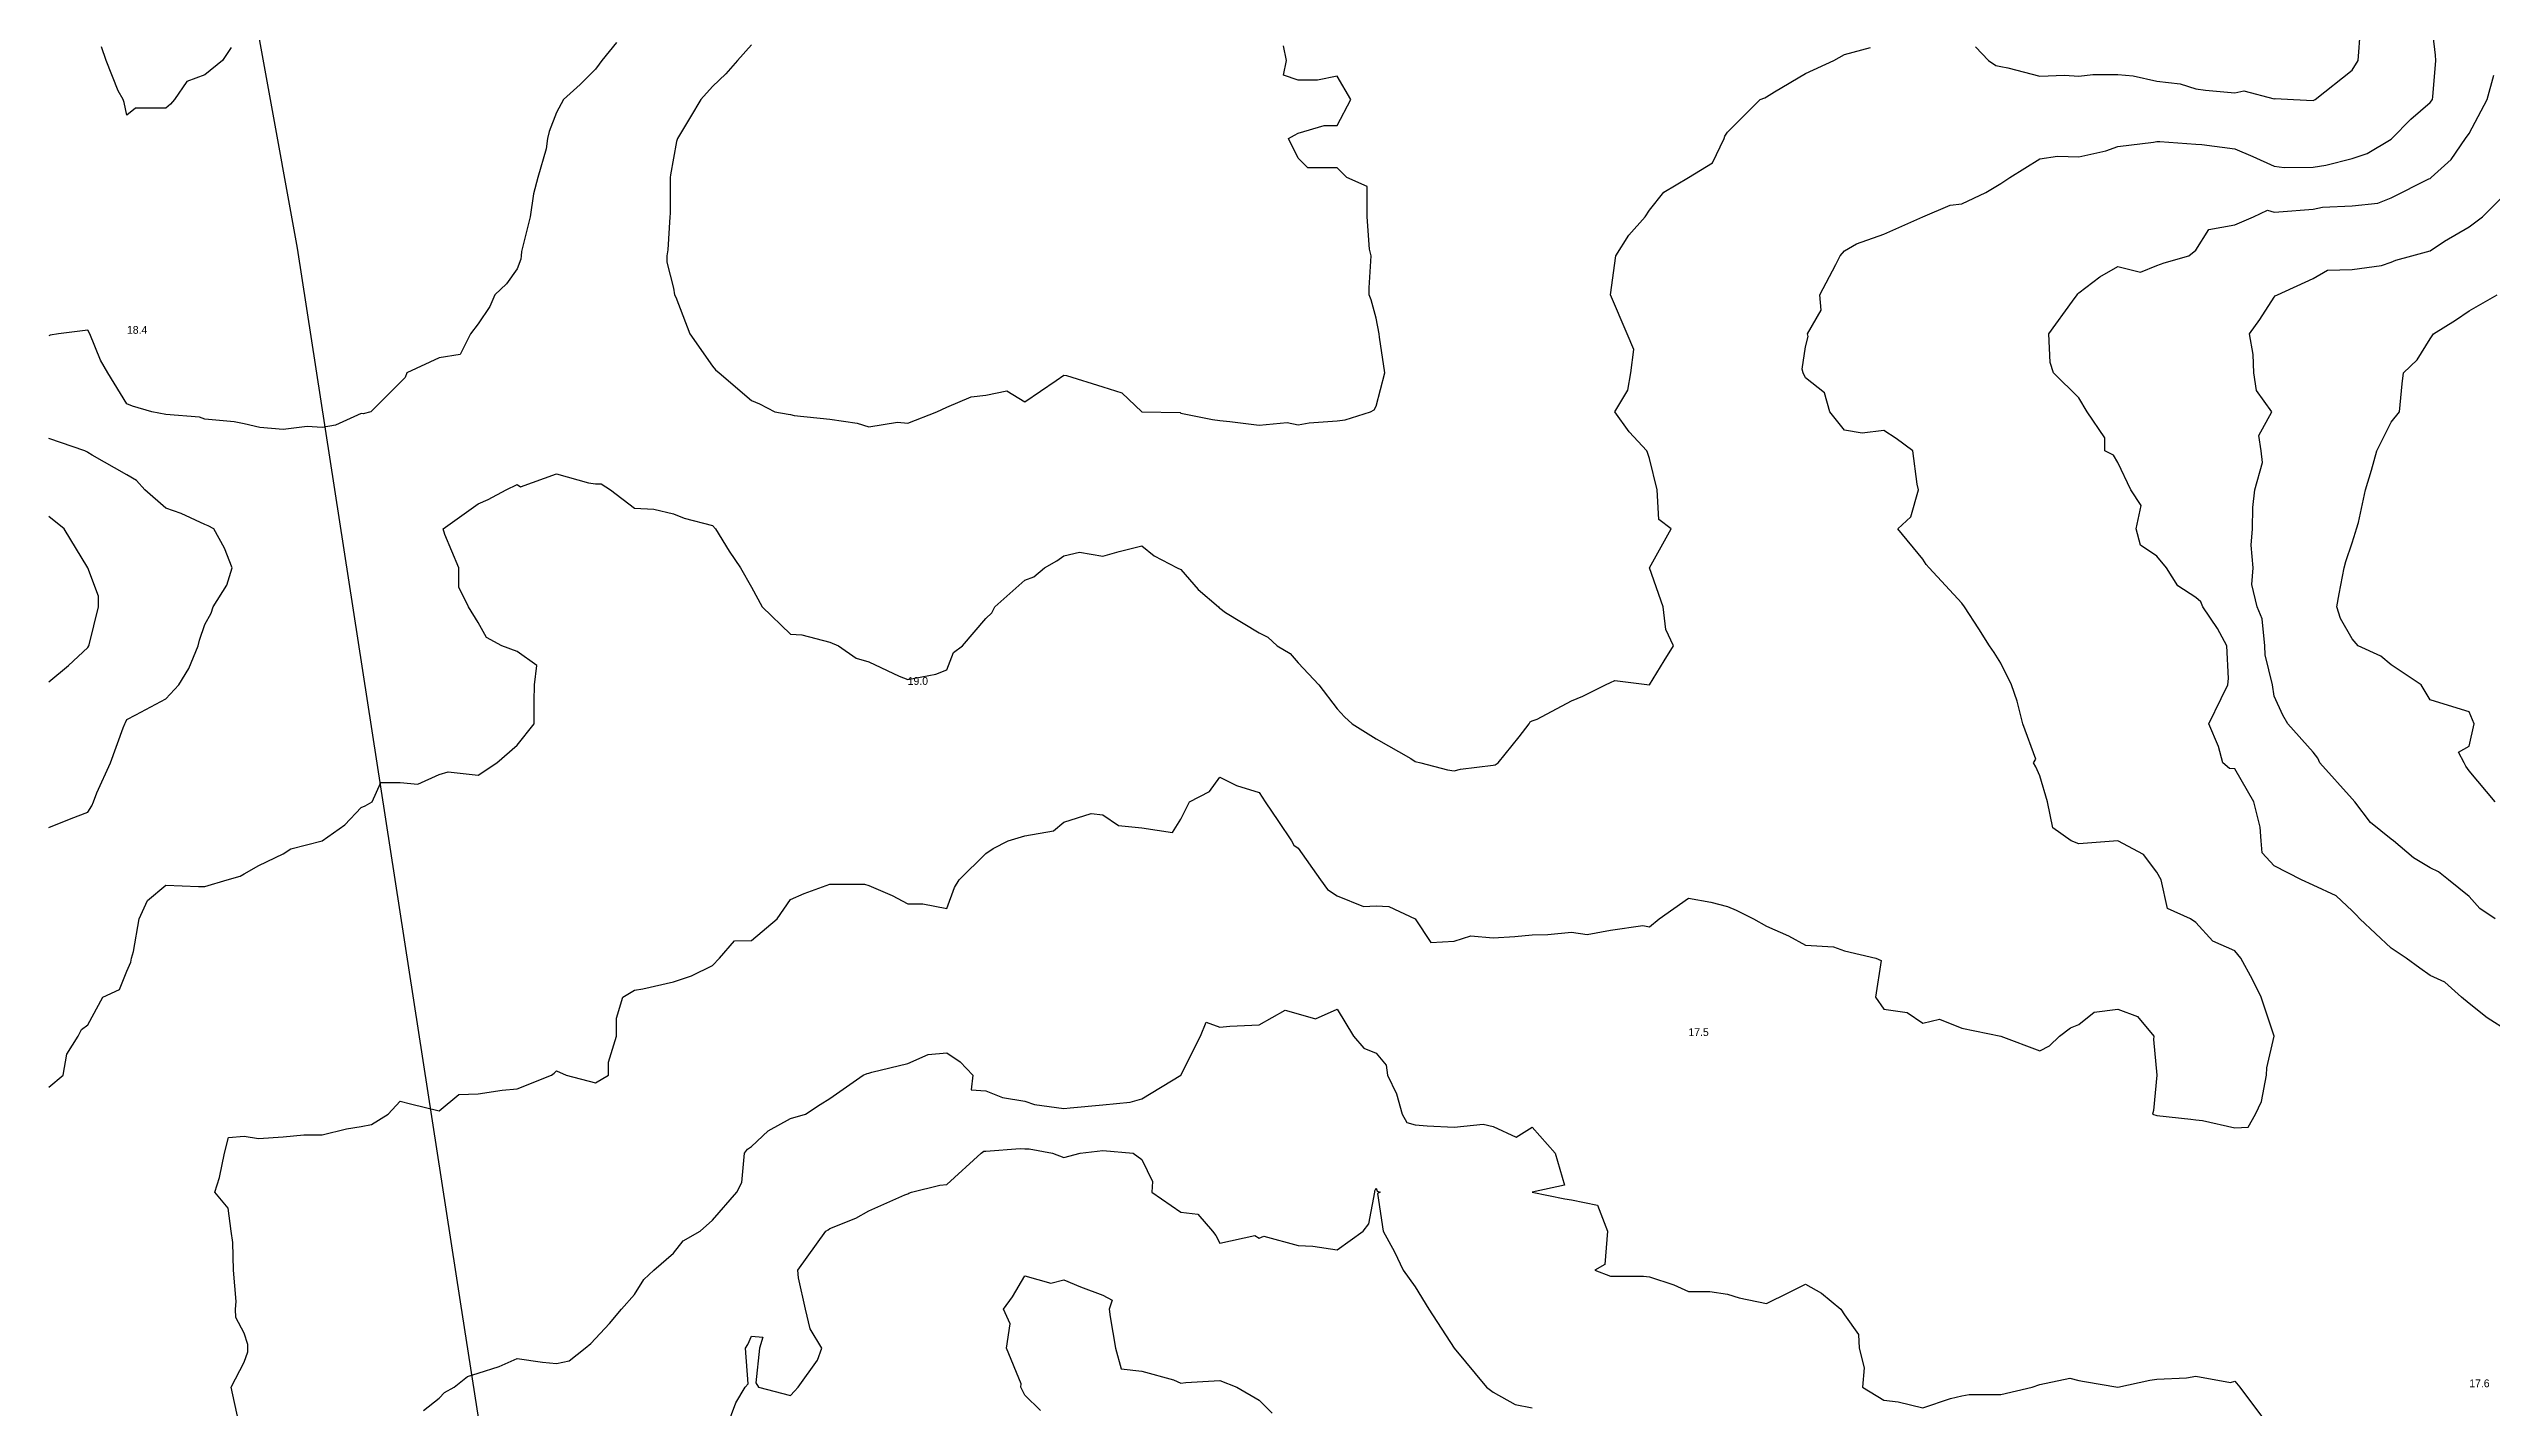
# Model space of a CAD drawing. Extents: x 0 to 650, y 0 to 881.
# Drawn here: x 0 to 312.8, y 437.4 to 611.5 of the extents above; entities that cross this region are included whole.
import ezdxf

# ---------------------------------------------------------------- set-up
doc = ezdxf.new("R2010")
doc.units = 0
for name, color, linetype in [('CONTOURS_MAJEURES', 3, 'CONTINUOUS'), ('CONTOURS_MINEURES', 8, 'CONTINUOUS'), ('PARCELLE', 4, 'CONTINUOUS'), ('POINTS_COTES', 7, 'CONTINUOUS')]:
    doc.layers.add(name, color=color, linetype=linetype)

msp = doc.modelspace()

# ---------------------------------------------------------------- linework, layer by layer
at = {"layer": 'CONTOURS_MAJEURES'}
for points in [[(90, 612.001), (88.215, 610.003), (86.7, 608.302), (85.003, 606.665), (83.5, 604.995), (82.186, 602.809), (80.495, 599.999), (80.38, 599.615), (79.995, 597.501), (79.62, 595.377), (79.566, 595.003), (79.566, 590.424), (79.526, 589.995), (79.26, 585.733), (79.162, 584.999), (79.162, 584.166), (79.995, 580.835), (80.151, 580.002), (80.308, 579.689), (82.113, 574.995), (85.003, 570.831), (85.377, 570.373), (85.835, 569.998), (90, 566.43), (91.034, 566.036), (92.998, 565.002), (94.685, 564.689), (94.997, 564.668), (95.474, 564.525), (100.005, 564.043), (103.521, 563.518), (105.002, 563.048), (108.676, 563.676), (109.999, 563.548), (113.747, 565.002), (114.996, 565.579), (118.109, 566.893), (120.004, 567.122), (122.695, 567.692), (125.001, 566.251), (128.999, 568.999), (129.998, 569.686), (130.331, 569.665), (134.995, 568.182), (137.413, 567.414), (140.003, 565.002), (144.887, 564.888), (145, 564.835), (149.026, 564.028), (149.998, 563.871), (151.247, 563.75), (154.995, 563.281), (158.621, 563.621), (160.003, 563.333), (161.43, 563.571), (165, 563.846), (166.034, 563.966), (169.283, 565.002), (169.747, 565.252), (169.997, 565.716), (171.11, 569.998), (170.432, 574.56), (170.368, 574.995), (169.997, 576.998), (169.345, 579.349), (169.115, 580.002), (169.115, 580.884), (169.372, 584.999), (169.164, 585.831), (168.844, 589.995), (168.844, 593.847), (166.249, 595.003), (165, 596.252), (161.252, 596.252), (160.003, 597.501), (158.751, 599.999), (159.547, 600.453), (160.003, 600.713), (163.334, 601.664), (165, 601.664), (166.763, 604.995), (165, 608), (162.501, 607.499), (160.003, 607.499), (158.125, 608.125), (158.5, 610.003), (158.125, 611.876)], [(313.334, 515.005), (310.003, 519.002), (309.573, 519.573), (309.349, 520.001), (308.637, 521.364), (310.003, 522.142), (310.647, 524.998), (310.003, 526.538), (307.351, 527.354), (304.995, 528.079), (303.859, 530.005), (301.542, 531.549), (299.998, 532.579), (298.665, 533.669), (295.789, 535.001), (295, 535.883), (293.512, 538.51), (293.057, 539.998), (293.335, 541.667), (294.001, 545.005), (294.187, 545.819), (295, 548.185), (295.435, 549.567), (295.572, 550.002), (295.8, 550.801), (296.718, 554.998), (297.499, 557.496), (298.165, 559.995), (299.998, 563.667), (301.05, 565.002), (301.425, 568.571), (301.576, 569.998), (303.329, 571.664), (304.995, 574.329), (305.43, 574.995), (308.25, 576.747), (310.003, 577.916), (313.572, 580.002)], [(-0.002, 511.739), (2.859, 512.859), (5.005, 513.698), (5.522, 514.487), (5.737, 515.005), (6.159, 516.158), (7.876, 520.001), (9.503, 524.498), (9.744, 524.998), (9.815, 525.185), (10.002, 525.554), (11.156, 526.153), (15, 528.217), (16.665, 530.005), (17.915, 532.087), (19.115, 535.001), (19.283, 535.715), (19.997, 537.727), (20.805, 539.192), (21.04, 539.998), (22.779, 542.78), (23.464, 545.005), (22.501, 547.504), (21.11, 550.002), (20.39, 550.394), (19.997, 550.542), (16.943, 551.945), (15, 552.625), (12.287, 554.998), (11.214, 556.209), (10.002, 556.902), (5.561, 559.439), (5.005, 559.791), (4.877, 559.866), (4.62, 559.995), (-0.002, 561.576)], [(127, 436.999), (125.001, 439.002), (124.501, 440.003), (124.547, 440.458), (122.634, 445), (123.127, 448.123), (122.275, 449.996), (123.423, 451.577), (125.001, 454.288), (128.333, 453.334), (129.998, 453.752), (132.14, 452.858), (134.995, 451.817), (136.174, 451.174), (135.797, 449.996), (135.949, 449.044), (136.598, 445), (137.343, 442.345), (140.003, 442.071), (144.049, 440.955), (145, 440.503), (145.606, 440.609), (149.998, 440.86), (152.139, 440.003), (154.995, 438.334), (156.664, 436.665)]]:
    msp.add_lwpolyline(points, dxfattribs=at)
at = {"layer": 'CONTOURS_MINEURES'}
for points in [[(24.289, 435.711), (23.335, 440.003), (25.005, 443.215), (25.476, 444.528), (25.476, 445), (25.476, 445.471), (25.005, 446.921), (23.95, 448.944), (23.892, 449.996), (24.003, 450.998), (23.639, 455.004), (23.558, 458.557), (23.335, 460), (22.956, 462.952), (21.249, 464.996), (21.875, 466.874), (22.501, 470.004), (23.001, 472.002), (25.005, 472.176), (26.855, 471.854), (30.002, 472.071), (32.657, 472.346), (34.999, 472.346), (38.122, 473.127), (39.996, 473.394), (41.322, 473.678), (43.463, 475), (45.004, 476.666), (46.337, 476.333), (50.001, 475.417), (52.5, 477.499), (54.998, 477.617), (58.052, 478.054), (59.995, 478.248), (64.377, 479.997), (64.74, 480.26), (65.003, 480.553), (66.253, 479.997), (70, 478.997), (71.666, 479.997), (71.666, 481.666), (72.691, 485.004), (72.691, 487.31), (73.498, 490.001), (74.998, 490.882), (76.068, 491.071), (79.995, 491.944), (82.29, 492.707), (85.003, 494.06), (85.884, 494.997), (87.813, 497.188), (90, 497.258), (93.267, 500.004), (94.997, 502.503), (96.73, 503.271), (100.005, 504.475), (104.476, 504.475), (105.002, 504.287), (108, 503.002), (109.999, 501.926), (111.921, 501.926), (114.996, 501.367), (115.973, 504.026), (116.599, 505.001), (120.004, 508.398), (120.956, 509.046), (122.859, 509.997), (125.001, 510.665), (128.678, 511.32), (129.998, 512.415), (133.496, 513.503), (134.995, 513.336), (136.999, 512), (140.003, 511.666), (143.914, 511.086), (145, 512.779), (146.111, 515.005), (148.652, 516.35), (149.998, 518.184), (152.118, 517.124), (154.995, 516.204), (155.785, 515.005), (157.499, 512.501), (159.168, 509.997), (159.466, 509.462), (160.003, 509.06), (162.89, 505.001), (163.782, 503.784), (165, 502.981), (168.391, 501.61), (169.997, 501.67), (171.607, 501.61), (175.005, 500.004), (177.004, 497), (180.002, 497.143), (182.143, 497.858), (184.999, 497.582), (187.756, 497.76), (189.996, 497.97), (191.969, 498.032), (195.004, 498.335), (197.003, 498.001), (200.001, 498.574), (204.165, 499.17), (204.998, 499.003), (206.248, 500.004), (209.995, 502.65), (212.857, 502.146), (215.003, 501.582), (216.114, 501.115), (218.335, 500.004), (220, 499.066), (222.825, 497.827), (224.998, 496.666), (228.567, 496.428), (229.995, 495.907), (234.001, 494.997), (234.69, 494.685), (233.948, 490.001), (235.003, 488.463), (238.001, 488.002), (240, 486.67), (242.141, 487.146), (244.997, 486.003), (250.005, 485.004), (255.002, 483.126), (256.251, 483.752), (257.5, 485.004), (258.928, 486.075), (259.999, 486.503), (261.942, 488.058), (264.996, 488.439), (267.5, 487.502), (269.587, 485.004), (269.549, 484.549), (270.004, 479.997), (269.549, 475.455), (269.448, 475), (270.004, 474.815), (274.335, 474.334), (275.001, 474.287), (275.834, 474.168), (279.998, 473.227), (281.664, 473.335), (282.616, 475), (283.383, 476.612), (284.034, 479.997), (284.07, 480.924), (284.995, 485.004), (283.33, 490.001), (282.255, 492.257), (280.748, 494.997), (279.998, 495.936), (277.174, 497.174), (275.001, 499.549), (274.287, 500.004), (271.367, 501.367), (270.559, 505.001), (270.004, 506), (268.262, 508.259), (264.996, 509.997), (259.999, 509.64), (259, 509.997), (256.668, 511.666), (256.001, 515.005), (255.002, 518.336), (254.502, 519.502), (254.169, 520.001), (254.502, 520.501), (252.816, 524.998), (252.087, 527.919), (251.393, 530.005), (250.005, 532.781), (249.134, 534.132), (248.574, 535.001), (247.174, 537.174), (245.355, 539.998), (244.997, 540.453), (240.833, 545.005), (240.434, 545.44), (240, 546.116), (236.82, 550.002), (238.479, 551.522), (239.444, 554.998), (239.286, 555.712), (238.75, 559.995), (236.581, 561.576), (235.003, 562.607), (232.248, 562.248), (229.995, 562.646), (228.091, 565.002), (227.404, 567.408), (224.998, 569.332), (224.675, 569.998), (224.543, 570.453), (224.998, 573.329), (225.331, 574.662), (225.225, 574.995), (226.996, 577.999), (226.839, 580.002), (228.884, 583.888), (229.407, 584.999), (229.995, 585.623), (231.536, 586.536), (235.003, 587.747), (240, 589.995), (243.516, 591.479), (244.997, 591.664), (248.079, 593.077), (250.005, 594.266), (251.14, 595.003), (255.002, 597.429), (257.251, 597.751), (259.999, 597.684), (263.435, 598.438), (264.996, 599), (269.549, 599.545), (270.004, 599.629), (270.388, 599.615), (275.001, 599.285), (275.741, 599.259), (279.998, 598.71), (282.283, 597.715), (284.995, 596.486), (286.299, 596.303), (290.003, 596.353), (291.615, 596.614), (295, 597.471), (296.926, 598.074), (299.998, 599.925), (300.094, 599.999), (302.52, 602.473), (304.995, 604.632), (305.273, 604.995), (305.352, 605.353), (305.734, 610.003), (305.678, 610.684), (305.165, 614.999)], [(246.756, 611.758), (248.423, 610.003), (249.352, 609.35), (250.005, 609.232), (250.913, 609.092), (255.002, 608), (258.14, 608.14), (259.999, 608), (261.776, 608.222), (264.996, 608.222), (266.95, 608.049), (270.004, 607.357), (272.981, 607.02), (275.001, 606.395), (276.203, 606.2), (279.998, 605.887), (281.118, 606.118), (284.995, 605.104), (285.152, 605.152), (287.499, 604.995), (290.003, 604.889), (290.266, 604.995), (295, 608.751), (295.769, 610.003), (296.071, 613.929)], [(72.684, 612.316), (70.833, 610.003), (70.481, 609.521), (70, 608.914), (68.045, 606.955), (65.912, 604.995), (65.003, 603.33), (64.093, 600.907), (63.859, 599.999), (63.711, 598.71), (62.613, 595.003), (62.052, 592.946), (61.631, 589.995), (60.537, 585.539), (60.484, 584.999), (60.431, 584.564), (59.995, 583.333), (58.617, 581.381), (57.14, 580.002), (56.497, 578.5), (54.998, 576.247), (53.999, 574.995), (52.666, 572.33), (50.001, 571.92), (45.837, 569.998), (45.629, 569.374), (45.004, 568.749), (41.248, 565.002), (40.26, 564.738), (39.996, 564.774), (36.717, 563.281), (34.999, 562.962), (33.103, 563.103), (30.002, 562.726), (27.003, 562.999), (25.005, 563.461), (23.726, 563.723), (19.997, 564.07), (19.308, 564.311), (15, 564.631), (13.182, 565.002), (10.702, 565.701), (10.002, 566.031), (7.549, 569.998), (6.632, 571.625), (5.251, 574.995), (5.005, 575.45), (1.249, 574.995), (0.17, 574.823), (-0.002, 574.745)], [(-0.002, 478.459), (1.819, 479.997), (2.309, 482.693), (3.753, 485.004), (4.171, 485.837), (5.005, 486.432), (6.927, 490.001), (9.051, 490.952), (10.002, 493.332), (10.515, 494.485), (10.59, 494.997), (10.835, 495.832), (11.553, 500.004), (12.62, 502.384), (15, 504.349), (19.164, 504.168), (19.997, 504.168), (22.858, 505.001), (24.52, 505.484), (25.005, 505.79), (26.879, 506.875), (30.002, 508.332), (31.001, 508.998), (34.999, 509.997), (37.928, 512.069), (39.996, 514.289), (40.497, 514.504), (41.427, 515.005), (42.5, 517.503), (45.004, 517.503), (47.275, 517.276), (50.001, 518.502), (51.154, 518.848), (54.998, 518.451), (57.365, 520.001), (59.995, 522.272), (62.142, 524.998), (62.142, 527.859), (62.221, 530.005), (62.499, 532.503), (59.995, 534.288), (57.997, 535.001), (56.069, 536.072), (54.998, 537.999), (53.749, 539.998), (52.5, 542.502), (52.5, 545.005), (50.715, 549.288), (50.501, 550.002), (54.998, 553.214), (56.248, 553.749), (58.568, 554.998), (59.995, 555.664), (60.396, 555.398), (65.003, 557.048), (69.108, 555.89), (70, 555.779), (70.758, 555.755), (71.922, 554.998), (74.998, 552.647), (77.496, 552.5), (79.995, 551.905), (81.376, 551.38), (85.003, 550.436), (85.387, 550.002), (87.144, 547.147), (88.6, 545.005), (90, 542.502), (91.345, 539.998), (94.997, 536.482), (96.428, 536.429), (100.005, 535.456), (101.115, 535.001), (103.412, 533.412), (105.002, 532.944), (108.888, 531.115), (109.999, 530.671), (113.608, 531.393), (114.996, 531.927), (115.867, 534.132), (116.999, 535.001), (120.004, 538.528), (120.761, 539.241), (121.14, 539.998), (125.001, 543.403), (126.143, 543.861), (127.5, 545.005), (129.09, 545.914), (129.998, 546.543), (131.997, 547.004), (134.995, 546.475), (137.082, 547.087), (140.003, 547.816), (141.554, 546.556), (144.501, 545.005), (145, 544.797), (147.211, 542.213), (149.789, 539.998), (149.879, 539.879), (149.998, 539.813), (150.711, 539.284), (154.995, 536.667), (156.108, 536.112), (157.306, 535.001), (159.001, 534.002), (160.003, 532.816), (162.648, 530.005), (165, 526.924), (165.925, 525.925), (166.922, 524.998), (169.997, 523.094), (174.448, 520.556), (175.005, 520.201), (175.719, 520.001), (179.12, 519.119), (180.002, 518.967), (180.791, 519.212), (184.999, 519.707), (185.262, 519.738), (185.624, 520.001), (188.33, 523.332), (189.58, 524.998), (189.719, 525.276), (189.996, 525.415), (190.622, 525.624), (195.004, 527.943), (196.461, 528.545), (199.376, 530.005), (200.001, 530.317), (200.556, 530.56), (204.998, 530.005), (206.902, 533.098), (208.073, 535.001), (207.102, 537.105), (206.762, 539.998), (204.998, 545.005), (207.774, 550.002), (206.188, 551.191), (205.998, 554.998), (204.998, 558.995), (204.771, 559.767), (204.665, 559.995), (202.414, 562.412), (200.589, 565.002), (202.222, 567.778), (202.608, 569.998), (202.999, 572.996), (202.143, 574.995), (200.001, 580.002), (200.683, 584.999), (202.361, 587.636), (204.472, 589.995), (204.998, 590.83), (206.849, 593.148), (209.995, 595.003), (213.089, 596.913), (214.568, 599.999), (214.669, 600.332), (215.003, 600.832), (219.168, 604.995), (219.762, 605.234), (220, 605.353), (221, 605.997), (224.998, 608.334), (228.632, 610.003), (229.995, 610.792), (233.333, 611.668)], [(23.335, 611.668), (22.222, 610.003), (19.997, 608.182), (17.665, 607.332), (16.11, 604.995), (15.588, 604.408), (15, 603.885), (11.113, 603.885), (10.002, 602.997), (9.632, 604.625), (9.503, 604.995), (8.892, 606.108), (7.337, 610.003), (6.754, 611.752)], [(90, 612.001), (88.215, 610.003), (86.7, 608.302), (85.003, 606.665), (83.5, 604.995), (82.186, 602.809), (80.495, 599.999), (80.38, 599.615), (79.995, 597.501), (79.62, 595.377), (79.566, 595.003), (79.566, 590.424), (79.526, 589.995), (79.26, 585.733), (79.162, 584.999), (79.162, 584.166), (79.995, 580.835), (80.151, 580.002), (80.308, 579.689), (82.113, 574.995), (85.003, 570.831), (85.377, 570.373), (85.835, 569.998), (90, 566.43), (91.034, 566.036), (92.998, 565.002), (94.685, 564.689), (94.997, 564.668), (95.474, 564.525), (100.005, 564.043), (103.521, 563.518), (105.002, 563.048), (108.676, 563.676), (109.999, 563.548), (113.747, 565.002), (114.996, 565.579), (118.109, 566.893), (120.004, 567.122), (122.695, 567.692), (125.001, 566.251), (128.999, 568.999), (129.998, 569.686), (130.331, 569.665), (134.995, 568.182), (137.413, 567.414), (140.003, 565.002), (144.887, 564.888), (145, 564.835), (149.026, 564.028), (149.998, 563.871), (151.247, 563.75), (154.995, 563.281), (158.621, 563.621), (160.003, 563.333), (161.43, 563.571), (165, 563.846), (166.034, 563.966), (169.283, 565.002), (169.747, 565.252), (169.997, 565.716), (171.11, 569.998), (170.432, 574.56), (170.368, 574.995), (169.997, 576.998), (169.345, 579.349), (169.115, 580.002), (169.115, 580.884), (169.372, 584.999), (169.164, 585.831), (168.844, 589.995), (168.844, 593.847), (166.249, 595.003), (165, 596.252), (161.252, 596.252), (160.003, 597.501), (158.751, 599.999), (159.547, 600.453), (160.003, 600.713), (163.334, 601.664), (165, 601.664), (166.763, 604.995), (165, 608), (162.501, 607.499), (160.003, 607.499), (158.125, 608.125), (158.5, 610.003), (158.125, 611.876)], [(315, 485.61), (312.316, 487.317), (310.003, 489.168), (309.001, 490.001), (306.885, 491.886), (304.995, 492.776), (303.684, 493.686), (301.92, 494.997), (300.755, 495.756), (299.998, 496.281), (295.972, 500.004), (295.53, 500.534), (295, 501.064), (292.97, 502.971), (290.003, 504.32), (288.501, 505.001), (284.995, 506.794), (283.49, 508.492), (283.33, 509.997), (283.211, 511.786), (282.416, 515.005), (279.998, 519.247), (279.284, 519.287), (278.461, 520.001), (277.894, 522.105), (276.667, 524.998), (278.235, 528.238), (279.09, 530.005), (279.165, 530.838), (278.946, 535.001), (277.777, 537.222), (275.878, 539.998), (275.626, 540.624), (275.001, 541.219), (272.689, 542.688), (271.223, 545.005), (270.004, 546.475), (267.895, 547.898), (267.333, 550.002), (268.001, 553), (266.665, 554.998), (264.996, 558.496), (264.42, 559.418), (263.33, 559.995), (263.33, 561.664), (261.07, 565.002), (259.999, 566.765), (256.766, 569.998), (256.305, 571.302), (256.138, 574.995), (259.166, 579.168), (259.772, 580.002), (259.883, 580.118), (259.999, 580.229), (262.69, 582.308), (264.996, 583.6), (267.904, 582.903), (270.004, 583.725), (270.932, 584.071), (274.064, 584.999), (275.001, 585.712), (276.637, 588.36), (279.998, 588.932), (282.378, 589.995), (284.15, 590.843), (284.995, 590.594), (285.601, 590.6), (290.003, 590.956), (291.221, 591.215), (295, 591.4), (298.276, 591.72), (299.998, 592.421), (304.839, 594.846), (304.995, 594.908), (305.111, 595.003), (307.691, 597.309), (309.539, 599.999), (310.003, 600.674), (312.287, 604.995), (313.138, 608.137)], [(313.334, 500.004), (311.343, 501.345), (310.003, 502.897), (307.332, 505.001), (306.057, 506.061), (304.995, 506.555), (302.843, 507.846), (300.3, 509.997), (299.998, 510.236), (297.368, 512.369), (295.349, 515.005), (295, 515.41), (290.856, 520.001), (290.596, 520.594), (290.003, 521.4), (286.784, 524.998), (286.134, 526.136), (284.995, 528.574), (284.792, 530.005), (283.849, 533.855), (283.829, 535.001), (283.481, 538.484), (282.846, 539.998), (282.14, 542.859), (282.305, 545.005), (282.08, 547.92), (282.229, 550.002), (282.278, 552.719), (282.546, 554.998), (283.51, 558.509), (283.33, 559.995), (283.032, 561.962), (284.718, 565.002), (282.739, 567.742), (282.404, 569.998), (282.318, 572.318), (281.872, 574.995), (283.167, 576.827), (284.995, 579.689), (285.152, 579.846), (285.451, 580.002), (290.003, 582.084), (291.844, 583.158), (295, 583.243), (298.748, 583.75), (299.998, 584.166), (300.577, 584.419), (302.663, 584.999), (304.995, 585.635), (306.84, 586.839), (310.003, 588.692), (311.716, 589.995), (315, 593.286)], [(313.334, 515.005), (310.003, 519.002), (309.573, 519.573), (309.349, 520.001), (308.637, 521.364), (310.003, 522.142), (310.647, 524.998), (310.003, 526.538), (307.351, 527.354), (304.995, 528.079), (303.859, 530.005), (301.542, 531.549), (299.998, 532.579), (298.665, 533.669), (295.789, 535.001), (295, 535.883), (293.512, 538.51), (293.057, 539.998), (293.335, 541.667), (294.001, 545.005), (294.187, 545.819), (295, 548.185), (295.435, 549.567), (295.572, 550.002), (295.8, 550.801), (296.718, 554.998), (297.499, 557.496), (298.165, 559.995), (299.998, 563.667), (301.05, 565.002), (301.425, 568.571), (301.576, 569.998), (303.329, 571.664), (304.995, 574.329), (305.43, 574.995), (308.25, 576.747), (310.003, 577.916), (313.572, 580.002)], [(-0.002, 511.739), (2.859, 512.859), (5.005, 513.698), (5.522, 514.487), (5.737, 515.005), (6.159, 516.158), (7.876, 520.001), (9.503, 524.498), (9.744, 524.998), (9.815, 525.185), (10.002, 525.554), (11.156, 526.153), (15, 528.217), (16.665, 530.005), (17.915, 532.087), (19.115, 535.001), (19.283, 535.715), (19.997, 537.727), (20.805, 539.192), (21.04, 539.998), (22.779, 542.78), (23.464, 545.005), (22.501, 547.504), (21.11, 550.002), (20.39, 550.394), (19.997, 550.542), (16.943, 551.945), (15, 552.625), (12.287, 554.998), (11.214, 556.209), (10.002, 556.902), (5.561, 559.439), (5.005, 559.791), (4.877, 559.866), (4.62, 559.995), (-0.002, 561.576)], [(-0.002, 530.405), (2.501, 532.503), (5.005, 534.793), (5.1, 535.001), (5.152, 535.148), (6.338, 539.998), (6.368, 541.364), (5.005, 545.005), (1.965, 550.002), (-0.002, 551.572)], [(47.971, 437.03), (50.001, 438.612), (50.676, 439.327), (51.923, 440.003), (53.62, 441.382), (54.998, 441.82), (57.663, 442.668), (59.995, 443.704), (63.226, 443.227), (65.003, 443.037), (66.62, 443.383), (68.668, 445), (69.395, 445.605), (70, 446.249), (71.818, 448.179), (73.332, 449.996), (74.998, 451.874), (76.187, 453.811), (77.496, 455.004), (79.995, 457.176), (81.223, 458.775), (83.421, 460), (85.003, 461.428), (88.126, 464.996), (88.75, 466.248), (89.091, 470.004), (89.5, 470.504), (90, 470.86), (92.131, 472.87), (94.997, 474.433), (96.923, 475), (98.791, 476.212), (100.005, 476.999), (104.288, 479.997), (104.81, 480.189), (105.002, 480.247), (105.386, 480.382), (109.999, 481.47), (112.629, 482.632), (114.996, 482.858), (116.713, 481.714), (118.335, 479.997), (118.126, 478.123), (120.004, 477.998), (122.146, 477.142), (125.001, 476.666), (126.25, 476.249), (129.998, 475.714), (130.787, 475.789), (134.995, 476.19), (138.479, 476.521), (140.003, 476.943), (145, 479.997), (147.499, 485.004), (148.213, 486.789), (149.998, 486.14), (151.247, 486.253), (154.995, 486.432), (158.333, 488.335), (160.003, 487.859), (162.224, 487.225), (165, 488.439), (167.114, 485.004), (168.435, 483.439), (169.997, 482.795), (171.283, 481.282), (171.461, 479.997), (172.605, 477.603), (173.335, 475), (173.925, 473.924), (175.005, 473.643), (176.528, 473.477), (180.002, 473.315), (183.701, 473.703), (184.999, 473.414), (187.939, 472.061), (189.996, 473.335), (192.917, 470.004), (194.12, 465.88), (189.996, 464.996), (194.169, 464.164), (195.004, 463.997), (198.335, 463.331), (199.617, 460), (199.287, 455.717), (198.002, 455.004), (200.001, 454.233), (204.23, 454.233), (204.998, 454.169), (208.122, 453.126), (209.995, 452.272), (212.727, 452.272), (215.003, 451.922), (216.473, 451.469), (220, 450.712), (222.856, 452.142), (224.998, 453.215), (227.042, 452.045), (229.495, 449.996), (229.995, 449.282), (231.762, 446.763), (231.873, 445), (232.499, 442.502), (232.271, 440.003), (235.003, 438.334), (236.877, 438.126), (240, 437.38), (243.569, 438.573), (244.997, 438.891), (245.951, 439.05), (250.005, 439.05), (254.002, 440.003), (255.002, 440.36), (258.823, 441.179), (259.999, 440.872), (260.739, 440.744), (264.996, 440.003), (269.11, 440.896), (270.004, 441.044), (273.802, 441.203), (275.001, 441.431), (279.41, 440.591), (279.998, 440.772), (280.623, 440.003), (282.497, 437.5), (284.371, 434.996)], [(86.876, 434.996), (88.001, 438), (89.167, 440.003), (89.583, 440.42), (89.231, 445), (89.512, 445.487), (90, 446.537), (91.427, 446.427), (90.999, 445), (90.555, 440.559), (90.908, 440.003), (94.997, 438.93), (95.509, 439.491), (95.977, 440.003), (98.464, 443.462), (99.003, 445), (97.501, 447.498), (96.923, 449.996), (95.998, 454.002), (95.907, 455.004), (98.335, 458.335), (99.504, 460), (99.823, 460.182), (100.005, 460.357), (103.336, 461.666), (105.002, 462.598), (109.642, 464.64), (109.999, 464.804), (110.13, 464.865), (110.499, 464.996), (114.114, 465.88), (114.996, 465.976), (119.408, 470.004), (119.74, 470.267), (120.004, 470.264), (124.419, 470.586), (125.001, 470.57), (125.551, 470.554), (128.529, 470.004), (129.998, 469.46), (132.08, 470.004), (134.995, 470.347), (138.89, 470.004), (140.003, 469.169), (141.354, 466.35), (141.253, 464.996), (145, 462.456), (147.163, 462.163), (149.026, 460), (149.459, 459.462), (149.998, 458.479), (154.439, 459.445), (154.995, 459.092), (155.621, 459.375), (160.003, 458.183), (161.906, 458.097), (165, 457.602), (168.331, 460), (169.06, 460.937), (169.812, 464.996), (169.845, 465.148), (169.997, 465.497), (170.144, 465.144), (170.498, 464.996), (170.17, 464.824), (170.881, 460), (172.359, 457.36), (173.475, 455.004), (175.005, 452.885), (176.748, 449.996), (180.002, 445), (184.137, 440.003), (184.999, 439.361), (187.784, 437.787), (189.996, 437.352)], [(127, 436.999), (125.001, 439.002), (124.501, 440.003), (124.547, 440.458), (122.634, 445), (123.127, 448.123), (122.275, 449.996), (123.423, 451.577), (125.001, 454.288), (128.333, 453.334), (129.998, 453.752), (132.14, 452.858), (134.995, 451.817), (136.174, 451.174), (135.797, 449.996), (135.949, 449.044), (136.598, 445), (137.343, 442.345), (140.003, 442.071), (144.049, 440.955), (145, 440.503), (145.606, 440.609), (149.998, 440.86), (152.139, 440.003), (154.995, 438.334), (156.664, 436.665)]]:
    msp.add_lwpolyline(points, dxfattribs=at)
at = {"layer": 'PARCELLE'}
msp.add_lwpolyline([(69.16, 345.419), (52.721, 450.926), (31.851, 585.945), (20, 651.148), (45.469, 667.701), (107.54, 710.415), (153.492, 741.191), (221.901, 787.853), (308.341, 846.978), (335.501, 864.897)], dxfattribs=at)

# ---------------------------------------------------------------- texts
at = {"layer": 'POINTS_COTES'}
for s, p in [('18.4', (10.002, 574.995)), ('19.0', (109.999, 530.005)), ('17.5', (209.995, 485.004)), ('17.6', (310.003, 440.003))]:
    msp.add_text(s, height=1, dxfattribs=at).set_placement(p)

doc.saveas('drawing.dxf')
